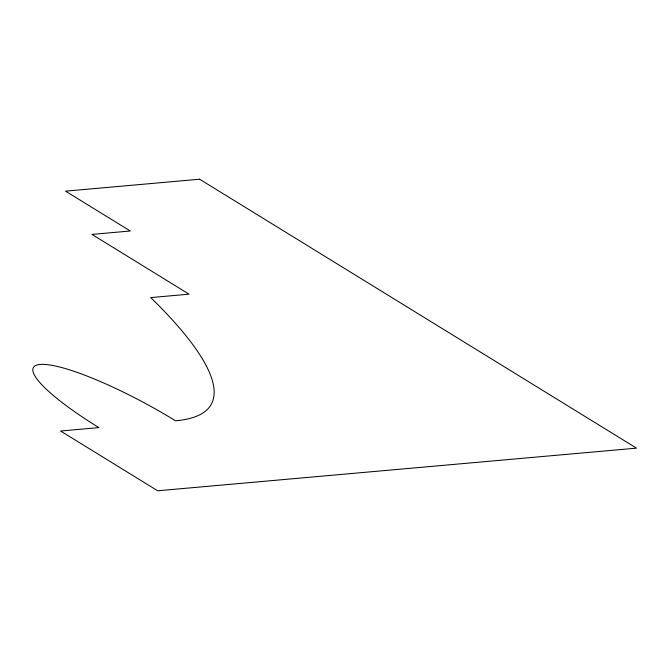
<?xml version="1.0" encoding="UTF-8"?>
<svg xmlns="http://www.w3.org/2000/svg" width="670" height="670" viewBox="0 0 670 670"><rect width="100%" height="100%" fill="white"/><g stroke="black" fill="none" stroke-linecap="round" stroke-linejoin="round"><path stroke-width="1" d="M199.627 179.217L65.551 191.159L130.273 230.999L91.966 234.408L189.049 294.172L150.742 297.581A622.154 116.58 28.6 0 1 175.498 420.785A118.255 22.16 28.6 0 0 40.108 364.438A118.255 22.16 28.6 0 0 98.884 427.611L60.576 431.019L157.659 490.783L636.5 448.146L199.627 179.217"/></g></svg>
